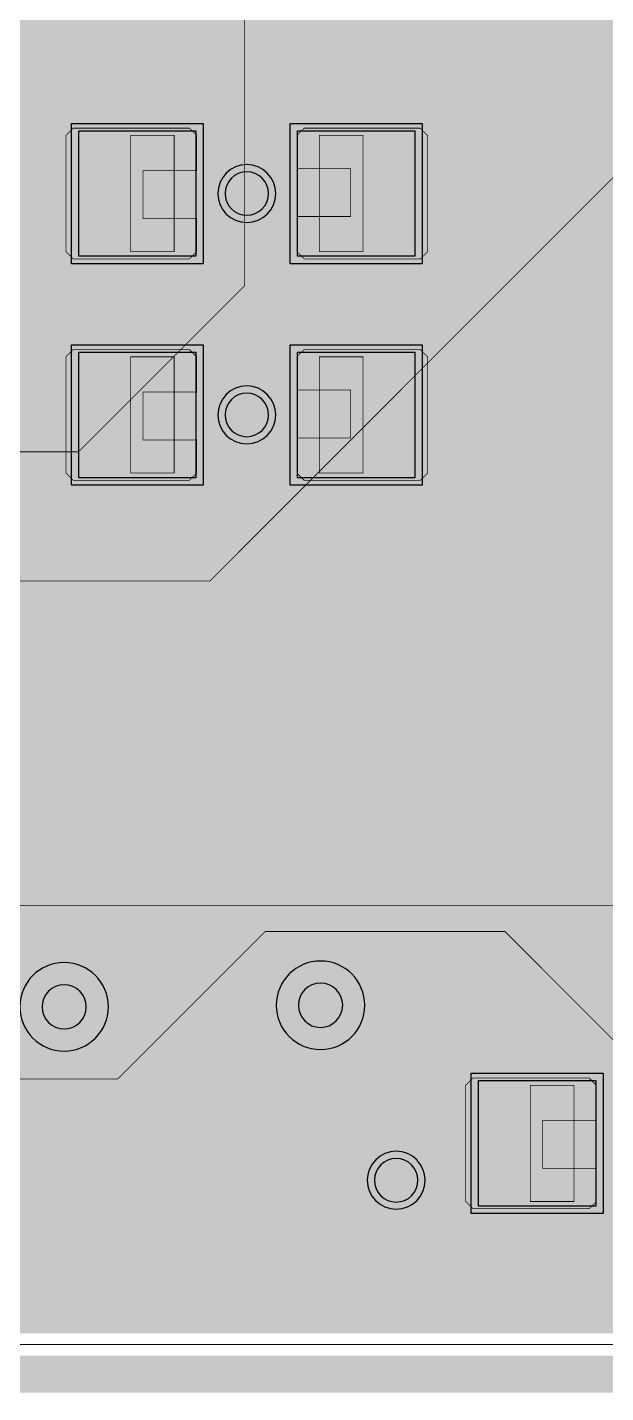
# Model space of a CAD drawing. Header units: millimetres. Extents: x -28.5 to 66.7, y -15.2 to 44.1.
# Drawn here: x 11.82 to 15.81, y -0.13 to 9.27 of the extents above; entities that cross this region are included whole.
import ezdxf

# ---------------------------------------------------------------- set-up
doc = ezdxf.new("R2010")
doc.units = ezdxf.units.MM
doc.header["$MEASUREMENT"] = 0
for name, color, linetype, true_color in [('Board-Outline-Layer', 7, 'Continuous', 0xff00ff), ('Bottom-Layer', 7, 'Continuous', 0x0000ff), ('Component-Marking-Layer', 7, 'Continuous', 0x66ffcc), ('Component-Shape-Layer', 7, 'Continuous', 0x00cccc), ('Hole-Layer', 7, 'Continuous', 0x222222), ('Inner1', 7, 'Continuous', 0x999966), ('Inner2', 7, 'Continuous', 0x008000), ('Multi-Layer', 7, 'Continuous', 0xc0c0c0), ('Pin-Soldering-Layer', 7, 'Continuous', 0xcc9999), ('Top-Layer', 7, 'Continuous', 0xff0000), ('Top-Paste-Mask-Layer', 7, 'Continuous', 0x808080), ('Top-Silkscreen-Layer', 7, 'Continuous', 0xffcc00), ('Top-Solder-Mask-Layer', 7, 'Continuous', 0x800080)]:
    doc.layers.add(name, color=color, linetype=linetype, true_color=true_color)

msp = doc.modelspace()

# ---------------------------------------------------------------- hatches: boundary and pattern name
at = {"layer": 'Bottom-Layer'}
for points in [[(4.9851, 4.9851), (4.4113, 5.4268), (3.7435, 5.7071), (3.0263, 5.8072), (2.3074, 5.7206), (1.6345, 5.4529), (1.0525, 5.022), (0.6001, 4.4566), (0.3073, 3.7942), (0.3073, 24.2059), (0.6117, 23.5245), (1.0849, 22.9474), (1.6934, 22.5153), (2.3942, 22.2588), (3.1379, 22.1961), (3.8718, 22.3315), (4.5441, 22.6555), (5.1072, 23.1451), (5.5215, 23.7659), (5.7576, 24.4738), (5.9961, 24.3165), (6.2801, 24.2846), (6.5476, 24.385), (6.7404, 24.596), (6.8164, 24.8714), (6.7591, 25.1514), (6.581, 25.3748), (6.3208, 25.4931), (6.0354, 25.4803), (5.7868, 25.3394), (5.6335, 25.9725), (5.3385, 26.5533), (4.9176, 27.0504), (4.3934, 27.4372), (3.7942, 27.6927), (34.2059, 27.6927), (33.5435, 27.4), (32.9781, 26.9476), (32.5472, 26.3655), (32.2795, 25.6927), (32.1928, 24.9737), (32.293, 24.2565), (32.5732, 23.5888), (33.015, 23.015), (33.5888, 22.5732), (34.2565, 22.293), (34.9737, 22.1928), (35.6927, 22.2795), (36.3656, 22.5472), (36.9476, 22.9781), (37.4, 23.5435), (37.6927, 24.2059), (37.6927, 3.7942), (37.4, 4.4566), (36.9476, 5.022), (36.3656, 5.4529), (35.6927, 5.7206), (34.9737, 5.8072), (34.2565, 5.7071), (33.5888, 5.4268), (33.015, 4.9851), (32.5732, 4.4113), (32.293, 3.7435), (32.1928, 3.0263), (32.2795, 2.3074), (32.5472, 1.6345), (32.9781, 1.0525), (33.5435, 0.6001), (34.2059, 0.3073), (3.7942, 0.3073), (4.4566, 0.6001), (5.022, 1.0525), (5.4529, 1.6345), (5.7206, 2.3074), (5.8072, 3.0263), (5.7071, 3.7435), (5.4268, 4.4113)], [(9.5352, 8.636), (9.5634, 8.4941), (9.6438, 8.3738), (10.9138, 7.1038), (11.0341, 7.0234), (11.176, 6.9952), (11.2522, 6.9952), (11.0858, 6.7385), (11.0973, 6.4329), (11.2827, 6.1896), (11.5743, 6.0973), (11.8659, 6.1896), (12.0513, 6.4329), (12.0628, 6.7385), (11.8964, 6.9952), (12.4194, 6.9952), (12.8286, 6.586), (12.9214, 6.3113), (13.1495, 6.1325), (13.4383, 6.1079), (13.6933, 6.2457), (13.8311, 6.5007), (13.8066, 6.7896), (13.6277, 7.0177), (13.3531, 7.1104), (12.8352, 7.6282), (12.7149, 7.7086), (12.573, 7.7369), (11.8965, 7.7369), (12.013, 7.8743), (12.074, 8.0439), (12.0718, 8.2241), (12.0067, 8.3922), (12.9026, 8.3922), (12.8285, 8.1419), (12.8887, 7.888), (13.0674, 7.6977), (13.317, 7.6216), (13.7078, 7.2308), (13.8281, 7.1504), (13.97, 7.1222), (23.114, 7.1222), (23.256, 7.1504), (23.3763, 7.2308), (23.4468, 7.3013), (23.4468, 6.4452), (23.0905, 6.0889), (23.1179, 6.3608), (23.0002, 6.6073), (22.7716, 6.7569), (22.4985, 6.7661), (22.2604, 6.6321), (22.1264, 6.394), (22.1356, 6.1209), (22.2852, 5.8923), (22.5318, 5.7746), (22.8036, 5.802), (20.5474, 3.5458), (16.2036, 3.5458), (16.0617, 3.5176), (15.9414, 3.4372), (14.3459, 1.8417), (14.1002, 1.768), (13.9221, 1.5834), (13.8572, 1.3353), (13.9221, 1.0871), (14.1002, 0.9026), (14.3459, 0.8289), (14.4209, 0.7538), (14.5413, 0.6734), (14.6832, 0.6452), (25.6541, 0.6452), (25.796, 0.6734), (25.9163, 0.7538), (33.6633, 8.5008), (33.7437, 8.6211), (33.7719, 8.763), (33.7719, 16.2851), (34.2306, 16.7438), (34.5052, 16.8366), (34.6841, 17.0647), (34.7087, 17.3535), (34.5709, 17.6085), (34.3158, 17.7463), (34.027, 17.7218), (33.7989, 17.5429), (33.7062, 17.2683), (33.3908, 16.9529), (33.3607, 17.0892), (33.2823, 17.2048), (32.719, 17.7681), (32.6285, 18.0395), (32.4054, 18.2187), (32.1209, 18.2485), (32.1209, 18.288), (32.0501, 18.506), (31.8647, 18.6407), (31.6355, 18.6407), (31.45, 18.506), (31.3792, 18.288), (31.3792, 17.4053), (31.3783, 17.4063), (31.3773, 17.4073), (30.9779, 17.8066), (30.9779, 22.479), (30.9497, 22.621), (30.8693, 22.7413), (29.0913, 24.5193), (28.971, 24.5997), (28.8291, 24.6279), (28.5394, 24.6279), (28.2796, 24.7565), (27.9918, 24.7217), (27.7702, 24.5348), (27.6873, 24.257), (27.7702, 23.9793), (27.9918, 23.7924), (28.2796, 23.7576), (28.5394, 23.8862), (28.6755, 23.8862), (30.2362, 22.3254), (30.2362, 17.653), (30.2644, 17.5111), (30.3448, 17.3908), (30.7442, 16.9914), (30.7442, 15.1396), (26.631, 11.0264), (24.9021, 11.0264), (24.873, 11.0515), (24.8421, 11.0743), (24.8872, 11.1194), (25.1619, 11.2122), (25.3407, 11.4403), (25.3653, 11.7291), (25.2275, 11.9841), (24.9725, 12.1219), (24.6836, 12.0974), (24.4555, 11.9185), (24.3628, 11.6439), (24.0118, 11.2929), (22.3787, 11.2929), (21.8339, 11.8376), (21.8339, 16.51), (21.8057, 16.6519), (21.7253, 16.7723), (21.3512, 17.1463), (21.6318, 17.2327), (21.8174, 17.4602), (21.8457, 17.7525), (21.7071, 18.0113), (21.4482, 18.1499), (21.156, 18.1217), (20.9285, 17.9361), (20.8421, 17.6555), (20.6909, 17.8066), (20.6909, 19.4044), (21.6081, 20.3216), (21.8827, 20.4144), (22.0616, 20.6425), (22.0861, 20.9313), (21.9484, 21.1864), (21.6933, 21.3241), (21.4045, 21.2996), (21.1764, 21.1207), (21.0836, 20.8461), (20.0578, 19.8203), (19.9774, 19.7), (19.9492, 19.558), (19.9492, 18.0403), (19.1754, 18.8141), (19.0827, 19.0887), (18.8546, 19.2676), (18.5658, 19.2921), (18.3107, 19.1543), (18.1729, 18.8993), (18.1975, 18.6105), (18.3764, 18.3824), (18.651, 18.2896), (20.7112, 16.2294), (20.7112, 15.7543), (19.1754, 17.2901), (19.0827, 17.5647), (18.8546, 17.7436), (18.5658, 17.7681), (18.3107, 17.6303), (18.1729, 17.3753), (18.1975, 17.0865), (18.3764, 16.8584), (18.651, 16.7656), (20.3556, 15.061), (20.3556, 8.5701), (20.3608, 8.5084), (20.3762, 8.4484), (20.3217, 8.4142), (20.272, 8.3735), (14.503, 8.3735), (13.8513, 9.0252), (13.7309, 9.1056), (13.589, 9.1339), (11.3296, 9.1339), (10.6579, 9.8056), (10.6579, 14.8617), (10.7872, 14.9911), (11.0513, 15.0765), (11.2307, 15.2882), (11.2717, 15.5627), (11.162, 15.8176), (10.9345, 15.9765), (10.6574, 15.9917), (10.4138, 15.8587), (10.2769, 15.6174), (10.2769, 17.4807), (10.6893, 17.8931), (10.8271, 17.6666), (11.0603, 17.5407), (11.3253, 17.5498), (11.5493, 17.6914), (11.6713, 17.9268), (11.6577, 18.1915), (11.5123, 18.4131), (11.2748, 18.531), (11.195, 18.7722), (11.0082, 18.9443), (10.7614, 19.0041), (10.5166, 18.9367), (10.3352, 18.7589), (10.2628, 18.5155), (9.6438, 17.8965), (9.5634, 17.7762), (9.5352, 17.6343)], [(13.2309, 2.54), (13.3129, 2.2339), (13.537, 2.0099), (13.843, 1.9279), (14.1491, 2.0099), (14.3732, 2.2339), (14.4552, 2.54), (14.3732, 2.8461), (14.1491, 3.0701), (13.843, 3.1521), (13.537, 3.0701), (13.3129, 2.8461)]]:
    msp.add_hatch(color=256, dxfattribs=at).paths.add_polyline_path(points)
at = {"layer": 'Component-Marking-Layer'}
for points in [[(14.0752, 8.5281, 1), (14.1951, 8.5281, 1)], [(14.0752, 8.5281, 1), (14.1951, 8.5281, 1)], [(14.0752, 7.0041, 1), (14.1951, 7.0041, 1)], [(14.0752, 7.0041, 1), (14.1951, 7.0041, 1)]]:
    msp.add_hatch(color=256, dxfattribs=at).paths.add_polyline_path(points)
at = {"layer": 'Inner1'}
for points in [[(0.3073, 3.7942), (0.3073, 24.2059), (0.6117, 23.5245), (1.0849, 22.9474), (1.6934, 22.5153), (2.3942, 22.2588), (3.1379, 22.1961), (3.8718, 22.3315), (4.5441, 22.6555), (5.1072, 23.1451), (5.5215, 23.7659), (5.7576, 24.4738), (5.9961, 24.3165), (6.2801, 24.2846), (6.5476, 24.385), (6.7404, 24.596), (6.8164, 24.8714), (6.7591, 25.1514), (6.581, 25.3748), (6.3208, 25.4931), (6.0354, 25.4803), (5.7868, 25.3394), (5.6335, 25.9725), (5.3385, 26.5533), (4.9176, 27.0504), (4.3934, 27.4372), (3.7942, 27.6927), (34.2059, 27.6927), (33.5435, 27.4), (32.9781, 26.9476), (32.5472, 26.3655), (32.2795, 25.6927), (32.1928, 24.9737), (32.293, 24.2565), (32.5732, 23.5888), (33.015, 23.015), (33.5888, 22.5732), (34.2565, 22.293), (34.9737, 22.1928), (35.6927, 22.2795), (36.3656, 22.5472), (36.9476, 22.9781), (37.4, 23.5435), (37.6927, 24.2059), (37.6927, 3.7942), (37.4, 4.4566), (36.9476, 5.022), (36.3656, 5.4529), (35.6927, 5.7206), (34.9737, 5.8072), (34.2565, 5.7071), (33.5888, 5.4268), (33.015, 4.9851), (32.5732, 4.4113), (32.293, 3.7435), (32.1928, 3.0263), (32.2795, 2.3074), (32.5472, 1.6345), (32.9781, 1.0525), (33.5435, 0.6001), (34.2059, 0.3073), (3.7942, 0.3073), (4.4566, 0.6001), (5.022, 1.0525), (5.4529, 1.6345), (5.7206, 2.3074), (5.8072, 3.0263), (5.7071, 3.7435), (5.4268, 4.4113), (4.9851, 4.9851), (4.4113, 5.4268), (3.7435, 5.7071), (3.0263, 5.8072), (2.3074, 5.7206), (1.6345, 5.4529), (1.0525, 5.022), (0.6001, 4.4566)], [(11.0676, 8.128), (11.1643, 7.8301), (11.4177, 7.6461), (11.7309, 7.6461), (11.9842, 7.8301), (12.081, 8.128), (11.9842, 8.4258), (11.7309, 8.6099), (11.4177, 8.6099), (11.1643, 8.4258)], [(12.8283, 8.128), (12.9251, 7.8302), (13.1784, 7.6461), (13.4916, 7.6461), (13.745, 7.8302), (13.8418, 8.128), (13.745, 8.4259), (13.4916, 8.6099), (13.1784, 8.6099), (12.9251, 8.4259)], [(11.0676, 6.604), (11.1643, 6.3062), (11.4177, 6.1221), (11.7309, 6.1221), (11.9842, 6.3062), (12.081, 6.604), (11.9842, 6.9018), (11.7309, 7.0859), (11.4177, 7.0859), (11.1643, 6.9018)], [(12.8283, 6.604), (12.9251, 6.3062), (13.1784, 6.1221), (13.4916, 6.1221), (13.745, 6.3062), (13.8418, 6.604), (13.745, 6.9019), (13.4916, 7.0859), (13.1784, 7.0859), (12.9251, 6.9019)], [(13.2309, 2.54), (13.3129, 2.2339), (13.537, 2.0099), (13.843, 1.9279), (14.1491, 2.0099), (14.3732, 2.2339), (14.4552, 2.54), (14.3732, 2.8461), (14.1491, 3.0701), (13.843, 3.1521), (13.537, 3.0701), (13.3129, 2.8461)], [(13.8572, 1.3353), (13.9539, 1.0374), (14.2073, 0.8534), (14.5205, 0.8534), (14.7738, 1.0374), (14.8706, 1.3353), (14.7738, 1.6331), (14.5205, 1.8172), (14.2073, 1.8172), (13.9539, 1.6331)]]:
    msp.add_hatch(color=256, dxfattribs=at).paths.add_polyline_path(points)
at = {"layer": 'Inner2'}
for points in [[(7.4708, 1.9304), (11.9513, 1.9304), (12.014, 1.9206), (12.0774, 1.9173), (12.1408, 1.9206), (12.2035, 1.9304), (12.446, 1.9304), (12.4849, 1.9381), (12.5179, 1.9602), (13.4762, 2.9185), (15.0989, 2.9185), (16.1842, 1.8332), (16.2172, 1.8111), (16.256, 1.8034), (23.876, 1.8034), (23.9149, 1.8111), (23.9479, 1.8332), (24.9639, 2.8492), (24.9859, 2.8821), (24.9936, 2.921), (24.9936, 3.821), (29.3958, 8.2232), (29.8128, 8.2232), (30.6602, 7.3759), (30.6931, 7.3539), (30.732, 7.3461), (31.5778, 7.3461), (31.6167, 7.3539), (31.6496, 7.3759), (32.5699, 8.2962), (32.5919, 8.3291), (32.5997, 8.368), (32.5997, 17.4231), (32.6884, 17.576), (32.7193, 17.7501), (32.6884, 17.9242), (32.5997, 18.0771), (32.5997, 20.5174), (32.5919, 20.5563), (32.5699, 20.5893), (28.6033, 24.5558), (28.5524, 24.6154), (28.4929, 24.6663), (28.1953, 24.9639), (28.1623, 24.9859), (28.1234, 24.9936), (24.13, 24.9936), (24.0912, 24.9859), (24.0582, 24.9639), (23.199, 24.1046), (17.3857, 24.1046), (15.9766, 25.5137), (15.9766, 26.247), (16.8061, 27.0765), (28.406, 27.0765), (33.8075, 21.675), (33.8075, 17.5546), (33.7319, 17.4107), (33.7058, 17.2502), (33.7319, 17.0898), (33.8075, 16.9458), (33.8075, 15.5544), (33.7319, 15.4104), (33.7058, 15.25), (33.7319, 15.0895), (33.8075, 14.9455), (33.8075, 14.0545), (33.7319, 13.9106), (33.7058, 13.7501), (33.7319, 13.5896), (33.8075, 13.4457), (33.8075, 12.5544), (33.7319, 12.4104), (33.7058, 12.25), (33.7319, 12.0895), (33.8075, 11.9455), (33.8075, 11.0545), (33.7319, 10.9106), (33.7058, 10.7501), (33.7319, 10.5896), (33.8075, 10.4457), (33.8075, 9.5544), (33.7319, 9.4104), (33.7058, 9.25), (33.7319, 9.0895), (33.8075, 8.9455), (33.8075, 6.9001), (30.946, 4.0386), (28.5751, 4.0386), (28.5362, 4.0309), (28.5032, 4.0089), (24.8017, 0.3073), (7.9777, 0.3073), (7.115, 1.17), (7.115, 1.5746)], [(9.4401, 18.1864), (10.3691, 18.1864), (10.5101, 18.062), (10.6868, 17.9975), (10.4205, 17.8651), (10.2743, 17.6062), (10.2985, 17.3098), (10.4849, 17.078), (10.7692, 16.9907), (11.0535, 17.078), (11.2399, 17.3098), (11.2641, 17.6062), (11.1179, 17.8651), (10.8516, 17.9975), (11.0283, 18.062), (11.1693, 18.1864), (11.7586, 18.1864), (13.2184, 16.7266), (13.2184, 15.5898), (13.2116, 15.5421), (13.2093, 15.494), (13.2116, 15.4459), (13.2184, 15.3983), (13.2184, 8.6211), (13.017, 8.5225), (12.8779, 8.3467), (12.8283, 8.128), (12.8779, 7.9093), (13.017, 7.7335), (13.2184, 7.6349), (13.2184, 7.5351), (12.1349, 6.4516), (11.5166, 6.4516), (8.9616, 9.0066), (8.9616, 17.7079)], [(16.2707, 13.972), (16.0954, 14.1708), (15.8438, 14.2539), (15.5846, 14.1986), (14.6927, 14.1986), (14.2219, 14.6694), (14.2219, 15.9031), (14.3445, 16.0258), (19.8279, 16.0258), (20.1684, 15.6853), (20.1684, 14.7498), (19.6171, 14.1986), (18.6716, 14.1986), (18.3922, 14.2515), (18.1281, 14.1459), (17.9622, 13.9149), (17.9402, 13.8819), (17.9324, 13.843), (17.9324, 10.414), (17.9402, 10.3751), (17.9622, 10.3422), (20.1104, 8.1939), (20.1104, 6.223), (20.1182, 6.1841), (20.1402, 6.1512), (20.209, 6.0824), (20.2389, 6.0198), (20.2821, 5.9656), (20.5222, 5.7255), (20.5764, 5.6823), (20.639, 5.6524), (20.6724, 5.6296), (20.712, 5.6214), (22.5767, 5.6214), (23.9014, 4.2966), (23.9014, 3.5701), (23.8366, 3.4346), (23.8144, 3.2861), (23.8366, 3.1376), (23.9014, 3.0021), (23.9014, 2.5821), (23.58, 2.2606), (23.1561, 2.2606), (22.1191, 3.2976), (22.0861, 3.3197), (22.0472, 3.3274), (8.9257, 3.3274), (8.6566, 3.5964), (8.6566, 4.5308), (9.4853, 5.3594), (13.081, 5.3594), (13.1199, 5.3671), (13.1529, 5.3892), (16.3279, 8.5642), (16.3499, 8.5971), (16.3576, 8.636), (16.3576, 13.843), (16.3499, 13.8819), (16.3279, 13.9149)], [(13.8572, 1.3353), (13.9539, 1.0374), (14.2073, 0.8534), (14.5205, 0.8534), (14.7738, 1.0374), (14.8706, 1.3353), (14.7738, 1.6331), (14.5205, 1.8172), (14.2073, 1.8172), (13.9539, 1.6331)]]:
    msp.add_hatch(color=256, dxfattribs=at).paths.add_polyline_path(points)
at = {"layer": 'Pin-Soldering-Layer'}
for points in [[(12.535, 8.528), (12.535, 7.728), (12.835, 7.728), (12.835, 8.528)], [(12.535, 8.528), (12.535, 7.728), (12.835, 7.728), (12.835, 8.528)], [(14.135, 8.528), (14.135, 7.728), (13.835, 7.728), (13.835, 8.528)], [(14.135, 8.528), (14.135, 7.728), (13.835, 7.728), (13.835, 8.528)], [(12.535, 7.004), (12.535, 6.204), (12.835, 6.204), (12.835, 7.004)], [(12.535, 7.004), (12.535, 6.204), (12.835, 6.204), (12.835, 7.004)], [(14.135, 7.004), (14.135, 6.204), (13.835, 6.204), (13.835, 7.004)], [(14.135, 7.004), (14.135, 6.204), (13.835, 6.204), (13.835, 7.004)], [(15.2879, 1.9893), (15.2879, 1.1893), (15.5879, 1.1893), (15.5879, 1.9893)], [(15.2879, 1.9893), (15.2879, 1.1893), (15.5879, 1.1893), (15.5879, 1.9893)]]:
    msp.add_hatch(color=256, dxfattribs=at).paths.add_polyline_path(points)
at = {"layer": 'Top-Layer'}
for points in [[(0.3073, 3.7942), (0.3073, 24.2059), (0.6117, 23.5245), (1.0849, 22.9474), (1.6934, 22.5153), (2.3942, 22.2588), (3.1379, 22.1961), (3.8718, 22.3315), (4.5441, 22.6555), (5.1072, 23.1451), (5.5215, 23.7659), (5.7576, 24.4738), (5.9753, 24.3245), (6.2356, 24.2807), (6.4902, 24.3506), (6.6916, 24.5212), (6.8478, 24.5212), (6.8478, 24.46), (6.9378, 24.2427), (7.1551, 24.1527), (7.9551, 24.1527), (8.1472, 24.2201), (8.255, 24.3928), (8.3047, 24.2816), (8.3937, 24.1984), (8.3937, 23.9526), (8.2867, 23.8408), (8.2477, 23.691), (8.2477, 22.791), (8.3377, 22.5737), (8.555, 22.4837), (9.355, 22.4837), (9.5286, 22.5374), (9.6415, 22.6797), (10.1237, 22.6797), (10.1543, 22.6805), (10.1849, 22.6831), (12.9405, 22.6831), (13.1136, 22.4783), (13.367, 22.3905), (13.6296, 22.4443), (13.8281, 22.6246), (13.9019, 22.5941), (13.9811, 22.5838), (14.5261, 22.5838), (14.7434, 22.6738), (14.8335, 22.8911), (14.8335, 23.1024), (14.9349, 23.1469), (15.0223, 23.2149), (15.3809, 23.5735), (15.3956, 23.5724), (15.4102, 23.5721), (15.8795, 23.5721), (15.9394, 23.5531), (16.0019, 23.5467), (16.26, 23.5467), (16.4166, 23.4049), (16.5124, 23.3459), (16.6229, 23.3254), (17.6665, 23.3254), (17.7841, 23.3488), (17.8838, 23.4154), (18.0625, 23.5941), (18.1291, 23.6938), (18.1525, 23.8114), (18.1525, 26.1652), (18.1291, 26.2828), (18.0625, 26.3825), (17.7527, 26.6923), (17.653, 26.7589), (17.5354, 26.7823), (16.7056, 26.7823), (16.588, 26.7589), (16.4883, 26.6923), (16.1787, 26.3827), (16.1121, 26.283), (16.0887, 26.1654), (16.0887, 24.7092), (15.8711, 24.4915), (15.4102, 24.4915), (15.3649, 24.4882), (15.3205, 24.4782), (15.2064, 24.4782), (15.0353, 24.4441), (14.8902, 24.3472), (14.854, 24.311), (14.854, 24.6411), (15.399, 25.1861), (15.4656, 25.2858), (15.489, 25.4034), (15.489, 27.1814), (15.4656, 27.299), (15.399, 27.3987), (15.272, 27.5257), (15.1722, 27.5924), (15.0546, 27.6157), (13.6894, 27.6157), (13.5718, 27.5924), (13.4721, 27.5257), (13.4195, 27.4732), (13.367, 27.5257), (13.2672, 27.5924), (13.1496, 27.6157), (11.8796, 27.6157), (11.762, 27.5924), (11.6623, 27.5257), (11.5353, 27.3987), (11.4687, 27.299), (11.4453, 27.1814), (11.4453, 25.0227), (11.3713, 24.9487), (10.1016, 24.9487), (9.984, 24.9253), (9.8843, 24.8587), (9.6623, 24.6367), (9.6623, 25.3241), (9.5722, 25.5414), (9.3549, 25.6314), (8.5549, 25.6314), (8.3628, 25.564), (8.255, 25.3913), (8.1472, 25.564), (7.9551, 25.6314), (7.1551, 25.6314), (6.9378, 25.5414), (6.8478, 25.3241), (6.8478, 25.2629), (6.6916, 25.2629), (6.6374, 25.3249), (6.5754, 25.3791), (6.5754, 26.0563), (6.6373, 26.1103), (6.6914, 26.1722), (6.8477, 26.1722), (6.8477, 26.0931), (6.9377, 25.8757), (7.155, 25.7857), (7.955, 25.7857), (8.1723, 25.8757), (8.2623, 26.0931), (8.2623, 26.9931), (8.1723, 27.2104), (7.955, 27.3004), (7.155, 27.3004), (6.9377, 27.2104), (6.8477, 26.9931), (6.8477, 26.9139), (6.6918, 26.9139), (6.4156, 27.1179), (6.073, 27.1411), (5.7719, 26.9763), (5.6068, 26.6751), (5.6299, 26.3326), (5.8338, 26.0563), (5.8338, 25.3791), (5.8098, 25.3598), (5.7868, 25.3394), (5.6335, 25.9725), (5.3385, 26.5533), (4.9176, 27.0504), (4.3934, 27.4372), (3.7942, 27.6927), (34.2059, 27.6927), (33.5435, 27.4), (32.9781, 26.9476), (32.5472, 26.3655), (32.2795, 25.6927), (32.1928, 24.9737), (32.293, 24.2565), (32.5732, 23.5888), (33.015, 23.015), (33.5888, 22.5732), (34.2565, 22.293), (34.9737, 22.1928), (35.6927, 22.2795), (36.3656, 22.5472), (36.9476, 22.9781), (37.4, 23.5435), (37.6927, 24.2059), (37.6927, 3.7942), (37.4, 4.4566), (36.9476, 5.022), (36.3656, 5.4529), (35.6927, 5.7206), (34.9737, 5.8072), (34.2565, 5.7071), (33.5888, 5.4268), (33.015, 4.9851), (32.5732, 4.4113), (32.293, 3.7435), (32.1928, 3.0263), (32.2795, 2.3074), (32.5472, 1.6345), (32.9781, 1.0525), (33.5435, 0.6001), (34.2059, 0.3073), (3.7942, 0.3073), (4.4566, 0.6001), (5.022, 1.0525), (5.4529, 1.6345), (5.7206, 2.3074), (5.8072, 3.0263), (5.7071, 3.7435), (5.4268, 4.4113), (4.9851, 4.9851), (4.4113, 5.4268), (3.7435, 5.7071), (3.0263, 5.8072), (2.3074, 5.7206), (1.6345, 5.4529), (1.0525, 5.022), (0.6001, 4.4566)], [(11.0676, 8.1278), (11.1373, 7.8715), (11.327, 7.6857), (11.5847, 7.6214), (11.8395, 7.6962), (11.8711, 7.6962), (11.961, 7.4788), (12.1784, 7.3887), (12.9849, 7.3887), (13.175, 7.4545), (13.2837, 7.6239), (13.335, 7.6213), (13.3864, 7.6239), (13.495, 7.4545), (13.6852, 7.3887), (14.4916, 7.3887), (14.709, 7.4787), (14.799, 7.696), (14.799, 8.56), (14.709, 8.7773), (14.4916, 8.8674), (13.6852, 8.8674), (13.495, 8.8015), (13.3864, 8.6321), (13.335, 8.6347), (13.2837, 8.6321), (13.175, 8.8015), (12.9849, 8.8674), (12.1784, 8.8674), (11.9611, 8.7773), (11.8711, 8.56), (11.8391, 8.56), (11.5843, 8.6346), (11.3266, 8.5701), (11.1371, 8.3841)], [(12.9849, 8.56), (12.9849, 7.696), (12.1784, 7.696), (12.1784, 8.56)], [(14.4916, 8.56), (14.4916, 7.696), (13.6852, 7.696), (13.6852, 8.56)], [(11.0676, 6.6038), (11.1373, 6.3475), (11.327, 6.1617), (11.5847, 6.0974), (11.8395, 6.1722), (11.8711, 6.1722), (11.961, 5.9548), (12.1784, 5.8647), (12.9849, 5.8647), (13.175, 5.9305), (13.2837, 6.0999), (13.335, 6.0973), (13.3864, 6.0999), (13.495, 5.9305), (13.6852, 5.8647), (14.4916, 5.8647), (14.709, 5.9547), (14.799, 6.172), (14.799, 7.036), (14.709, 7.2533), (14.4916, 7.3434), (13.6852, 7.3434), (13.495, 7.2775), (13.3864, 7.1081), (13.335, 7.1107), (13.2837, 7.1081), (13.175, 7.2775), (12.9849, 7.3434), (12.1784, 7.3434), (11.9611, 7.2533), (11.8711, 7.036), (11.8392, 7.036), (11.5843, 7.1106), (11.3267, 7.0461), (11.1371, 6.8601)], [(12.9849, 7.036), (12.9849, 6.172), (12.1784, 6.172), (12.1784, 7.036)], [(14.4916, 7.036), (14.4916, 6.172), (13.6852, 6.172), (13.6852, 7.036)], [(13.2309, 2.54), (13.2974, 2.2625), (13.4825, 2.0453), (13.746, 1.9356), (14.0306, 1.9573), (14.2744, 2.1057), (14.6358, 2.1057), (14.6269, 2.0639), (14.624, 2.0213), (14.624, 1.7702), (14.3696, 1.842), (14.1137, 1.7759), (13.9258, 1.59), (13.8572, 1.3347), (13.9264, 1.0796), (14.1146, 0.8941), (14.3707, 0.8286), (14.6249, 0.9009), (14.7617, 0.9009), (14.8428, 0.863), (14.9313, 0.8499), (15.7378, 0.8499), (15.9551, 0.94), (16.0451, 1.1573), (16.0451, 2.0213), (16.0422, 2.0639), (16.0333, 2.1057), (16.1425, 2.1057), (16.1337, 2.0639), (16.1307, 2.0213), (16.1307, 1.1573), (16.2207, 0.94), (16.438, 0.8499), (17.2445, 0.8499), (17.461, 0.9391), (17.5518, 1.1549), (17.5906, 1.1549), (17.6814, 0.9391), (17.8979, 0.8499), (18.7044, 0.8499), (18.9217, 0.94), (19.0117, 1.1573), (19.0117, 2.0213), (18.9217, 2.2386), (18.7044, 2.3286), (17.8979, 2.3286), (17.6814, 2.2394), (17.5906, 2.0236), (17.5518, 2.0236), (17.466, 2.2343), (17.2588, 2.3283), (17.2156, 2.4291), (17.1484, 2.5159), (16.8172, 2.8471), (16.6762, 2.9413), (16.51, 2.9743), (14.2744, 2.9743), (14.0306, 3.1227), (13.746, 3.1444), (13.4825, 3.0347), (13.2974, 2.8175)], [(15.7378, 2.0213), (15.7378, 1.1573), (14.9313, 1.1573), (14.9313, 2.0213)]]:
    msp.add_hatch(color=256, dxfattribs=at).paths.add_polyline_path(points)
at = {"layer": 'Top-Paste-Mask-Layer'}
for points in [[(12.14, 7.678), (12.94, 7.678), (12.99, 7.728), (12.99, 7.956), (12.62, 7.956), (12.62, 8.286), (12.99, 8.286), (12.99, 8.528), (12.94, 8.578), (12.14, 8.578), (12.09, 8.528), (12.09, 7.728)], [(12.14, 7.678), (12.94, 7.678), (12.99, 7.728), (12.99, 7.956), (12.62, 7.956), (12.62, 8.286), (12.99, 8.286), (12.99, 8.528), (12.94, 8.578), (12.14, 8.578), (12.09, 8.528), (12.09, 7.728)], [(14.53, 8.578), (13.73, 8.578), (13.68, 8.528), (13.68, 8.3), (14.05, 8.3), (14.05, 7.97), (13.68, 7.97), (13.68, 7.728), (13.73, 7.678), (14.53, 7.678), (14.58, 7.728), (14.58, 8.528)], [(14.53, 8.578), (13.73, 8.578), (13.68, 8.528), (13.68, 8.3), (14.05, 8.3), (14.05, 7.97), (13.68, 7.97), (13.68, 7.728), (13.73, 7.678), (14.53, 7.678), (14.58, 7.728), (14.58, 8.528)], [(12.14, 6.154), (12.94, 6.154), (12.99, 6.204), (12.99, 6.432), (12.62, 6.432), (12.62, 6.762), (12.99, 6.762), (12.99, 7.004), (12.94, 7.054), (12.14, 7.054), (12.09, 7.004), (12.09, 6.204)], [(12.14, 6.154), (12.94, 6.154), (12.99, 6.204), (12.99, 6.432), (12.62, 6.432), (12.62, 6.762), (12.99, 6.762), (12.99, 7.004), (12.94, 7.054), (12.14, 7.054), (12.09, 7.004), (12.09, 6.204)], [(14.53, 7.054), (13.73, 7.054), (13.68, 7.004), (13.68, 6.776), (14.05, 6.776), (14.05, 6.446), (13.68, 6.446), (13.68, 6.204), (13.73, 6.154), (14.53, 6.154), (14.58, 6.204), (14.58, 7.004)], [(14.53, 7.054), (13.73, 7.054), (13.68, 7.004), (13.68, 6.776), (14.05, 6.776), (14.05, 6.446), (13.68, 6.446), (13.68, 6.204), (13.73, 6.154), (14.53, 6.154), (14.58, 6.204), (14.58, 7.004)], [(14.8929, 1.1393), (15.6929, 1.1393), (15.7429, 1.1893), (15.7429, 1.4173), (15.3729, 1.4173), (15.3729, 1.7473), (15.7429, 1.7473), (15.7429, 1.9893), (15.6929, 2.0393), (14.8929, 2.0393), (14.8429, 1.9893), (14.8429, 1.1893)], [(14.8929, 1.1393), (15.6929, 1.1393), (15.7429, 1.1893), (15.7429, 1.4173), (15.3729, 1.4173), (15.3729, 1.7473), (15.7429, 1.7473), (15.7429, 1.9893), (15.6929, 2.0393), (14.8929, 2.0393), (14.8429, 1.9893), (14.8429, 1.1893)]]:
    msp.add_hatch(color=256, dxfattribs=at).paths.add_polyline_path(points)
at = {"layer": 'Top-Solder-Mask-Layer'}
for points in [[(13.0357, 8.6108), (13.0357, 7.6452), (12.1276, 7.6452), (12.1276, 8.6108)], [(14.5424, 8.6108), (14.5424, 7.6452), (13.6344, 7.6452), (13.6344, 8.6108)], [(13.0357, 7.0868), (13.0357, 6.1212), (12.1276, 6.1212), (12.1276, 7.0868)], [(14.5424, 7.0868), (14.5424, 6.1212), (13.6344, 6.1212), (13.6344, 7.0868)], [(15.7886, 2.0721), (15.7886, 1.1065), (14.8805, 1.1065), (14.8805, 2.0721)]]:
    msp.add_hatch(color=256, dxfattribs=at).paths.add_polyline_path(points)

# ---------------------------------------------------------------- linework, layer by layer
at = {"layer": 'Board-Outline-Layer', "const_width": 0.254}
msp.add_lwpolyline([(0, 3), (0, 25.0001, -0.414), (3, 28.0001), (35.0001, 28.0001, -0.414), (38.0001, 25.0001), (38.0001, 3, -0.414), (35.0001, 0), (3, 0, -0.414)], format="xyb", close=True, dxfattribs=at)
at = {"layer": 'Bottom-Layer'}
for points, const_width in [([(37.6927, 24.2059), (37.6927, 3.7942), (37.4, 4.4566), (36.9476, 5.022), (36.3656, 5.4529), (35.6927, 5.7206), (34.9737, 5.8072), (34.2565, 5.7071), (33.5888, 5.4268), (33.015, 4.9851), (32.5732, 4.4113), (32.293, 3.7435), (32.1928, 3.0263), (32.2795, 2.3074), (32.5472, 1.6345), (32.9781, 1.0525), (33.5435, 0.6001), (34.2059, 0.3073), (3.7942, 0.3073)], 0.0508), ([(20.272, 8.3735), (14.503, 8.3735), (13.8513, 9.0252), (13.7309, 9.1056), (13.589, 9.1339), (11.3296, 9.1339), (10.6579, 9.8056)], 0.0508), ([(13.589, 8.763), (11.176, 8.763)], 0.127), ([(14.3494, 8.0027), (13.589, 8.763)], 0.127), ([(11.5743, 6.0973), (11.8659, 6.1896), (12.0513, 6.4329), (12.0628, 6.7385), (11.8964, 6.9952), (12.4194, 6.9952), (12.8286, 6.586), (12.9214, 6.3113), (13.1495, 6.1325), (13.4383, 6.1079), (13.6933, 6.2457), (13.8311, 6.5007), (13.8066, 6.7896), (13.6277, 7.0177), (13.3531, 7.1104), (12.8352, 7.6282), (12.7149, 7.7086), (12.573, 7.7369), (11.8965, 7.7369), (12.013, 7.8743), (12.074, 8.0439), (12.0718, 8.2241), (12.0067, 8.3922), (12.9026, 8.3922), (12.8285, 8.1419), (12.8887, 7.888), (13.0674, 7.6977), (13.317, 7.6216), (13.7078, 7.2308), (13.8281, 7.1504), (13.97, 7.1222), (23.114, 7.1222)], 0.0508), ([(13.335, 8.128), (13.97, 7.493)], 0.127), ([(20.6173, 8.0027), (14.3494, 8.0027)], 0.127), ([(13.97, 7.493), (23.114, 7.493)], 0.127), ([(11.176, 7.366), (12.573, 7.366)], 0.127), ([(12.573, 7.366), (13.335, 6.604)], 0.127), ([(15.9414, 3.4372), (14.3459, 1.8417), (14.1002, 1.768), (13.9221, 1.5834), (13.8572, 1.3353), (13.9221, 1.0871), (14.1002, 0.9026), (14.3459, 0.8289), (14.4209, 0.7538), (14.5413, 0.6734), (14.6832, 0.6452), (25.6541, 0.6452)], 0.0508), ([(16.2036, 3.175), (14.3639, 1.3353)], 0.127), ([(14.3639, 1.3353), (14.6832, 1.016)], 0.127), ([(14.6832, 1.016), (25.6541, 1.016)], 0.127)]:
    msp.add_lwpolyline(points, dxfattribs=dict(at, const_width=const_width))
at = {"layer": 'Bottom-Layer', "const_width": 0.0508}
msp.add_lwpolyline([(13.2309, 2.54), (13.3129, 2.2339), (13.537, 2.0099), (13.843, 1.9279), (14.1491, 2.0099), (14.3732, 2.2339), (14.4552, 2.54), (14.3732, 2.8461), (14.1491, 3.0701), (13.843, 3.1521), (13.537, 3.0701), (13.3129, 2.8461)], close=True, dxfattribs=at)
at = {"layer": 'Component-Marking-Layer', "const_width": 0.129}
for points in [[(14.0752, 8.5281, 1), (14.1951, 8.5281, 1)], [(14.0752, 8.5281, 1), (14.1951, 8.5281, 1)], [(14.0752, 7.0041, 1), (14.1951, 7.0041, 1)], [(14.0752, 7.0041, 1), (14.1951, 7.0041, 1)]]:
    msp.add_lwpolyline(points, format="xyb", close=True, dxfattribs=at)
at = {"layer": 'Component-Shape-Layer', "const_width": 0.0508}
for points in [[(14.135, 8.528), (14.135, 7.728), (12.535, 7.728), (12.535, 8.528)], [(14.135, 8.528), (14.135, 7.728), (12.535, 7.728), (12.535, 8.528)], [(14.135, 7.004), (14.135, 6.204), (12.535, 6.204), (12.535, 7.004)], [(14.135, 7.004), (14.135, 6.204), (12.535, 6.204), (12.535, 7.004)], [(16.8879, 1.9893), (16.8879, 1.1893), (15.2879, 1.1893), (15.2879, 1.9893)], [(16.8879, 1.9893), (16.8879, 1.1893), (15.2879, 1.1893), (15.2879, 1.9893)]]:
    msp.add_lwpolyline(points, close=True, dxfattribs=at)
at = {"layer": 'Hole-Layer'}
for points in [[(13.1852, 8.128, 1), (13.4849, 8.128, 1)], [(13.1852, 6.604, 1), (13.4849, 6.604, 1)], [(11.925, 2.5294, 1), (12.2298, 2.5294, 1)], [(13.6906, 2.54, 1), (13.9954, 2.54, 1)], [(14.214, 1.3353, 1), (14.5138, 1.3353, 1)]]:
    msp.add_lwpolyline(points, format="xyb", close=True, dxfattribs=at)
at = {"layer": 'Inner1', "const_width": 0.0508}
msp.add_lwpolyline([(37.6927, 24.2059), (37.6927, 3.7942), (37.4, 4.4566), (36.9476, 5.022), (36.3656, 5.4529), (35.6927, 5.7206), (34.9737, 5.8072), (34.2565, 5.7071), (33.5888, 5.4268), (33.015, 4.9851), (32.5732, 4.4113), (32.293, 3.7435), (32.1928, 3.0263), (32.2795, 2.3074), (32.5472, 1.6345), (32.9781, 1.0525), (33.5435, 0.6001), (34.2059, 0.3073), (3.7942, 0.3073)], dxfattribs=at)
for points in [[(11.0676, 8.128), (11.1643, 7.8301), (11.4177, 7.6461), (11.7309, 7.6461), (11.9842, 7.8301), (12.081, 8.128), (11.9842, 8.4258), (11.7309, 8.6099), (11.4177, 8.6099), (11.1643, 8.4258)], [(12.8283, 8.128), (12.9251, 7.8302), (13.1784, 7.6461), (13.4916, 7.6461), (13.745, 7.8302), (13.8418, 8.128), (13.745, 8.4259), (13.4916, 8.6099), (13.1784, 8.6099), (12.9251, 8.4259)], [(11.0676, 6.604), (11.1643, 6.3062), (11.4177, 6.1221), (11.7309, 6.1221), (11.9842, 6.3062), (12.081, 6.604), (11.9842, 6.9018), (11.7309, 7.0859), (11.4177, 7.0859), (11.1643, 6.9018)], [(12.8283, 6.604), (12.9251, 6.3062), (13.1784, 6.1221), (13.4916, 6.1221), (13.745, 6.3062), (13.8418, 6.604), (13.745, 6.9019), (13.4916, 7.0859), (13.1784, 7.0859), (12.9251, 6.9019)], [(13.2309, 2.54), (13.3129, 2.2339), (13.537, 2.0099), (13.843, 1.9279), (14.1491, 2.0099), (14.3732, 2.2339), (14.4552, 2.54), (14.3732, 2.8461), (14.1491, 3.0701), (13.843, 3.1521), (13.537, 3.0701), (13.3129, 2.8461)], [(13.8572, 1.3353), (13.9539, 1.0374), (14.2073, 0.8534), (14.5205, 0.8534), (14.7738, 1.0374), (14.8706, 1.3353), (14.7738, 1.6331), (14.5205, 1.8172), (14.2073, 1.8172), (13.9539, 1.6331)]]:
    msp.add_lwpolyline(points, close=True, dxfattribs=at)
at = {"layer": 'Inner2'}
for points, const_width in [([(32.4981, 20.5174), (32.4981, 8.368), (31.5778, 7.4477), (30.732, 7.4477), (29.8549, 8.3248), (29.3538, 8.3248), (24.892, 3.8631), (24.892, 2.921), (23.876, 1.905), (16.256, 1.905), (15.113, 3.048), (13.462, 3.048), (12.446, 2.032), (7.4287, 2.032), (7.0134, 1.6167), (7.0134, 1.1279), (7.9367, 0.2046), (24.8427, 0.2046), (28.5751, 3.937), (30.9881, 3.937), (33.9091, 6.858), (33.9091, 21.717)], 0.00508), ([(13.2184, 15.3983), (13.2184, 8.6211), (13.017, 8.5225), (12.8779, 8.3467), (12.8283, 8.128), (12.8779, 7.9093), (13.017, 7.7335), (13.2184, 7.6349), (13.2184, 7.5351), (12.1349, 6.4516), (11.5166, 6.4516), (8.9616, 9.0066), (8.9616, 17.7079)], 0.0508), ([(16.256, 8.636), (13.081, 5.461), (9.4432, 5.461), (8.555, 4.5729), (8.555, 3.5544), (8.8836, 3.2258), (22.0472, 3.2258)], 0.00508), ([(22.0472, 3.3274), (8.9257, 3.3274), (8.6566, 3.5964), (8.6566, 4.5308), (9.4853, 5.3594), (13.081, 5.3594), (13.1199, 5.3671), (13.1529, 5.3892), (16.3279, 8.5642)], 0.0508), ([(24.8017, 0.3073), (7.9777, 0.3073), (7.115, 1.17), (7.115, 1.5746), (7.4708, 1.9304), (11.9513, 1.9304), (12.014, 1.9206), (12.0774, 1.9173), (12.1408, 1.9206), (12.2035, 1.9304), (12.446, 1.9304), (12.4849, 1.9381), (12.5179, 1.9602), (13.4762, 2.9185), (15.0989, 2.9185), (16.1842, 1.8332)], 0.0508)]:
    msp.add_lwpolyline(points, dxfattribs=dict(at, const_width=const_width))
for points, const_width in [([(9.398, 18.288), (8.86, 17.75), (8.86, 8.9645), (11.4745, 6.35), (12.177, 6.35), (13.32, 7.493), (13.32, 16.7687), (11.8007, 18.288)], 0.00508), ([(13.8572, 1.3353), (13.9539, 1.0374), (14.2073, 0.8534), (14.5205, 0.8534), (14.7738, 1.0374), (14.8706, 1.3353), (14.7738, 1.6331), (14.5205, 1.8172), (14.2073, 1.8172), (13.9539, 1.6331)], 0.0508)]:
    msp.add_lwpolyline(points, close=True, dxfattribs=dict(at, const_width=const_width))
at = {"layer": 'Multi-Layer'}
for points in [[(13.1356, 8.128, 1), (13.5344, 8.128), (13.5344, 8.128, 1), (13.1356, 8.128)], [(13.1356, 6.604, 1), (13.5344, 6.604), (13.5344, 6.604, 1), (13.1356, 6.604)], [(14.1645, 1.3353, 1), (14.5633, 1.3353), (14.5633, 1.3353, 1), (14.1645, 1.3353)]]:
    msp.add_lwpolyline(points, format="xyb", dxfattribs=at)
for points in [[(11.7726, 2.5294, 1), (12.3822, 2.5294, 1)], [(13.5382, 2.54, 1), (14.1478, 2.54, 1)]]:
    msp.add_lwpolyline(points, format="xyb", close=True, dxfattribs=at)
at = {"layer": 'Pin-Soldering-Layer', "const_width": 0.00508}
for points in [[(12.535, 8.528), (12.535, 7.728), (12.835, 7.728), (12.835, 8.528)], [(12.535, 8.528), (12.535, 7.728), (12.835, 7.728), (12.835, 8.528)], [(14.135, 8.528), (14.135, 7.728), (13.835, 7.728), (13.835, 8.528)], [(14.135, 8.528), (14.135, 7.728), (13.835, 7.728), (13.835, 8.528)], [(12.535, 7.004), (12.535, 6.204), (12.835, 6.204), (12.835, 7.004)], [(12.535, 7.004), (12.535, 6.204), (12.835, 6.204), (12.835, 7.004)], [(14.135, 7.004), (14.135, 6.204), (13.835, 6.204), (13.835, 7.004)], [(14.135, 7.004), (14.135, 6.204), (13.835, 6.204), (13.835, 7.004)], [(15.2879, 1.9893), (15.2879, 1.1893), (15.5879, 1.1893), (15.5879, 1.9893)], [(15.2879, 1.9893), (15.2879, 1.1893), (15.5879, 1.1893), (15.5879, 1.9893)]]:
    msp.add_lwpolyline(points, close=True, dxfattribs=at)
at = {"layer": 'Top-Layer'}
for points, const_width in [([(37.6927, 24.2059), (37.6927, 3.7942), (37.4, 4.4566), (36.9476, 5.022), (36.3656, 5.4529), (35.6927, 5.7206), (34.9737, 5.8072), (34.2565, 5.7071), (33.5888, 5.4268), (33.015, 4.9851), (32.5732, 4.4113), (32.293, 3.7435), (32.1928, 3.0263), (32.2795, 2.3074), (32.5472, 1.6345), (32.9781, 1.0525), (33.5435, 0.6001), (34.2059, 0.3073), (3.7942, 0.3073)], 0.0508), ([(11.5847, 7.6214), (11.8395, 7.6962), (11.8711, 7.6962), (11.961, 7.4788), (12.1784, 7.3887), (12.9849, 7.3887), (13.175, 7.4545), (13.2837, 7.6239), (13.335, 7.6213), (13.3864, 7.6239), (13.495, 7.4545), (13.6852, 7.3887), (14.4916, 7.3887), (14.709, 7.4787), (14.799, 7.696), (14.799, 8.56), (14.709, 8.7773), (14.4916, 8.8674), (13.6852, 8.8674), (13.495, 8.8015), (13.3864, 8.6321), (13.335, 8.6347), (13.2837, 8.6321), (13.175, 8.8015), (12.9849, 8.8674), (12.1784, 8.8674), (11.9611, 8.7773), (11.8711, 8.56), (11.8391, 8.56), (11.5843, 8.6346)], 0.0508), ([(12.5817, 8.128), (11.5743, 8.128)], 0.2489), ([(14.0884, 8.128), (13.335, 8.128)], 0.2489), ([(11.5847, 6.0974), (11.8395, 6.1722), (11.8711, 6.1722), (11.961, 5.9548), (12.1784, 5.8647), (12.9849, 5.8647), (13.175, 5.9305), (13.2837, 6.0999), (13.335, 6.0973), (13.3864, 6.0999), (13.495, 5.9305), (13.6852, 5.8647), (14.4916, 5.8647), (14.709, 5.9547), (14.799, 6.172), (14.799, 7.036), (14.709, 7.2533), (14.4916, 7.3434), (13.6852, 7.3434), (13.495, 7.2775), (13.3864, 7.1081), (13.335, 7.1107), (13.2837, 7.1081), (13.175, 7.2775), (12.9849, 7.3434), (12.1784, 7.3434), (11.9611, 7.2533), (11.8711, 7.036), (11.8392, 7.036), (11.5843, 7.1106)], 0.0508), ([(12.5817, 6.604), (11.5743, 6.604)], 0.2489), ([(14.0884, 6.604), (13.335, 6.604)], 0.2489), ([(16.51, 2.9743), (14.2744, 2.9743), (14.0306, 3.1227), (13.746, 3.1444), (13.4825, 3.0347), (13.2974, 2.8175), (13.2309, 2.54), (13.2974, 2.2625), (13.4825, 2.0453), (13.746, 1.9356), (14.0306, 1.9573), (14.2744, 2.1057), (14.6358, 2.1057), (14.6269, 2.0639), (14.624, 2.0213), (14.624, 1.7702), (14.3696, 1.842), (14.1137, 1.7759), (13.9258, 1.59), (13.8572, 1.3347), (13.9264, 1.0796), (14.1146, 0.8941), (14.3707, 0.8286), (14.6249, 0.9009), (14.7617, 0.9009), (14.8428, 0.863), (14.9313, 0.8499), (15.7378, 0.8499), (15.9551, 0.94)], 0.0508), ([(12.0774, 2.5294), (10.9382, 2.5294)], 0.508), ([(16.51, 2.54), (13.843, 2.54)], 0.254), ([(15.4615, 1.5893), (15.2075, 1.3353)], 0.254), ([(15.2075, 1.3353), (14.3639, 1.3353)], 0.254)]:
    msp.add_lwpolyline(points, dxfattribs=dict(at, const_width=const_width))
for points in [[(12.9849, 8.56), (12.9849, 7.696), (12.1784, 7.696), (12.1784, 8.56)], [(14.4916, 8.56), (14.4916, 7.696), (13.6852, 7.696), (13.6852, 8.56)], [(12.9849, 7.036), (12.9849, 6.172), (12.1784, 6.172), (12.1784, 7.036)], [(14.4916, 7.036), (14.4916, 6.172), (13.6852, 6.172), (13.6852, 7.036)], [(15.7378, 2.0213), (15.7378, 1.1573), (14.9313, 1.1573), (14.9313, 2.0213)]]:
    msp.add_lwpolyline(points, close=True, dxfattribs=at)
at = {"layer": 'Top-Paste-Mask-Layer', "const_width": 0.00508}
for points in [[(12.14, 7.678), (12.94, 7.678), (12.99, 7.728), (12.99, 7.956), (12.62, 7.956), (12.62, 8.286), (12.99, 8.286), (12.99, 8.528), (12.94, 8.578), (12.14, 8.578), (12.09, 8.528), (12.09, 7.728)], [(12.14, 7.678), (12.94, 7.678), (12.99, 7.728), (12.99, 7.956), (12.62, 7.956), (12.62, 8.286), (12.99, 8.286), (12.99, 8.528), (12.94, 8.578), (12.14, 8.578), (12.09, 8.528), (12.09, 7.728)], [(14.53, 8.578), (13.73, 8.578), (13.68, 8.528), (13.68, 8.3), (14.05, 8.3), (14.05, 7.97), (13.68, 7.97), (13.68, 7.728), (13.73, 7.678), (14.53, 7.678), (14.58, 7.728), (14.58, 8.528)], [(14.53, 8.578), (13.73, 8.578), (13.68, 8.528), (13.68, 8.3), (14.05, 8.3), (14.05, 7.97), (13.68, 7.97), (13.68, 7.728), (13.73, 7.678), (14.53, 7.678), (14.58, 7.728), (14.58, 8.528)], [(12.14, 6.154), (12.94, 6.154), (12.99, 6.204), (12.99, 6.432), (12.62, 6.432), (12.62, 6.762), (12.99, 6.762), (12.99, 7.004), (12.94, 7.054), (12.14, 7.054), (12.09, 7.004), (12.09, 6.204)], [(12.14, 6.154), (12.94, 6.154), (12.99, 6.204), (12.99, 6.432), (12.62, 6.432), (12.62, 6.762), (12.99, 6.762), (12.99, 7.004), (12.94, 7.054), (12.14, 7.054), (12.09, 7.004), (12.09, 6.204)], [(14.53, 7.054), (13.73, 7.054), (13.68, 7.004), (13.68, 6.776), (14.05, 6.776), (14.05, 6.446), (13.68, 6.446), (13.68, 6.204), (13.73, 6.154), (14.53, 6.154), (14.58, 6.204), (14.58, 7.004)], [(14.53, 7.054), (13.73, 7.054), (13.68, 7.004), (13.68, 6.776), (14.05, 6.776), (14.05, 6.446), (13.68, 6.446), (13.68, 6.204), (13.73, 6.154), (14.53, 6.154), (14.58, 6.204), (14.58, 7.004)], [(14.8929, 1.1393), (15.6929, 1.1393), (15.7429, 1.1893), (15.7429, 1.4173), (15.3729, 1.4173), (15.3729, 1.7473), (15.7429, 1.7473), (15.7429, 1.9893), (15.6929, 2.0393), (14.8929, 2.0393), (14.8429, 1.9893), (14.8429, 1.1893)], [(14.8929, 1.1393), (15.6929, 1.1393), (15.7429, 1.1893), (15.7429, 1.4173), (15.3729, 1.4173), (15.3729, 1.7473), (15.7429, 1.7473), (15.7429, 1.9893), (15.6929, 2.0393), (14.8929, 2.0393), (14.8429, 1.9893), (14.8429, 1.1893)]]:
    msp.add_lwpolyline(points, close=True, dxfattribs=at)
at = {"layer": 'Top-Silkscreen-Layer', "const_width": 0.1524}
for points in [[(12.9088, 8.7886), (11.9499, 8.7886)], [(11.9499, 8.7886), (11.9499, 7.4674)], [(12.9088, 8.7886), (11.9499, 8.7886)], [(11.9499, 8.7886), (11.9499, 7.4674)], [(13.7612, 8.7886), (14.7201, 8.7886)], [(13.7612, 8.7886), (14.7201, 8.7886)], [(14.7201, 8.7886), (14.7201, 7.4674)], [(14.7201, 8.7886), (14.7201, 7.4674)], [(11.9499, 7.4674), (12.9088, 7.4674)], [(11.9499, 7.4674), (12.9088, 7.4674)], [(14.7201, 7.4674), (13.7612, 7.4674)], [(14.7201, 7.4674), (13.7612, 7.4674)], [(12.9088, 7.2646), (11.9499, 7.2646)], [(11.9499, 7.2646), (11.9499, 5.9434)], [(12.9088, 7.2646), (11.9499, 7.2646)], [(11.9499, 7.2646), (11.9499, 5.9434)], [(13.7612, 7.2646), (14.7201, 7.2646)], [(13.7612, 7.2646), (14.7201, 7.2646)], [(14.7201, 7.2646), (14.7201, 5.9434)], [(14.7201, 7.2646), (14.7201, 5.9434)], [(11.9499, 5.9434), (12.9088, 5.9434)], [(11.9499, 5.9434), (12.9088, 5.9434)], [(14.7201, 5.9434), (13.7612, 5.9434)], [(14.7201, 5.9434), (13.7612, 5.9434)], [(15.6617, 2.2499), (14.7028, 2.2499)], [(14.7028, 2.2499), (14.7028, 0.9287)], [(15.6617, 2.2499), (14.7028, 2.2499)], [(14.7028, 2.2499), (14.7028, 0.9287)], [(14.7028, 0.9287), (15.6617, 0.9287)], [(14.7028, 0.9287), (15.6617, 0.9287)]]:
    msp.add_lwpolyline(points, dxfattribs=at)
at = {"layer": 'Top-Solder-Mask-Layer'}
for points in [[(13.0357, 8.6108), (13.0357, 7.6452), (12.1276, 7.6452), (12.1276, 8.6108)], [(14.5424, 8.6108), (14.5424, 7.6452), (13.6344, 7.6452), (13.6344, 8.6108)], [(13.0357, 7.0868), (13.0357, 6.1212), (12.1276, 6.1212), (12.1276, 7.0868)], [(14.5424, 7.0868), (14.5424, 6.1212), (13.6344, 6.1212), (13.6344, 7.0868)], [(15.7886, 2.0721), (15.7886, 1.1065), (14.8805, 1.1065), (14.8805, 2.0721)]]:
    msp.add_lwpolyline(points, close=True, dxfattribs=at)

doc.saveas('drawing.dxf')
